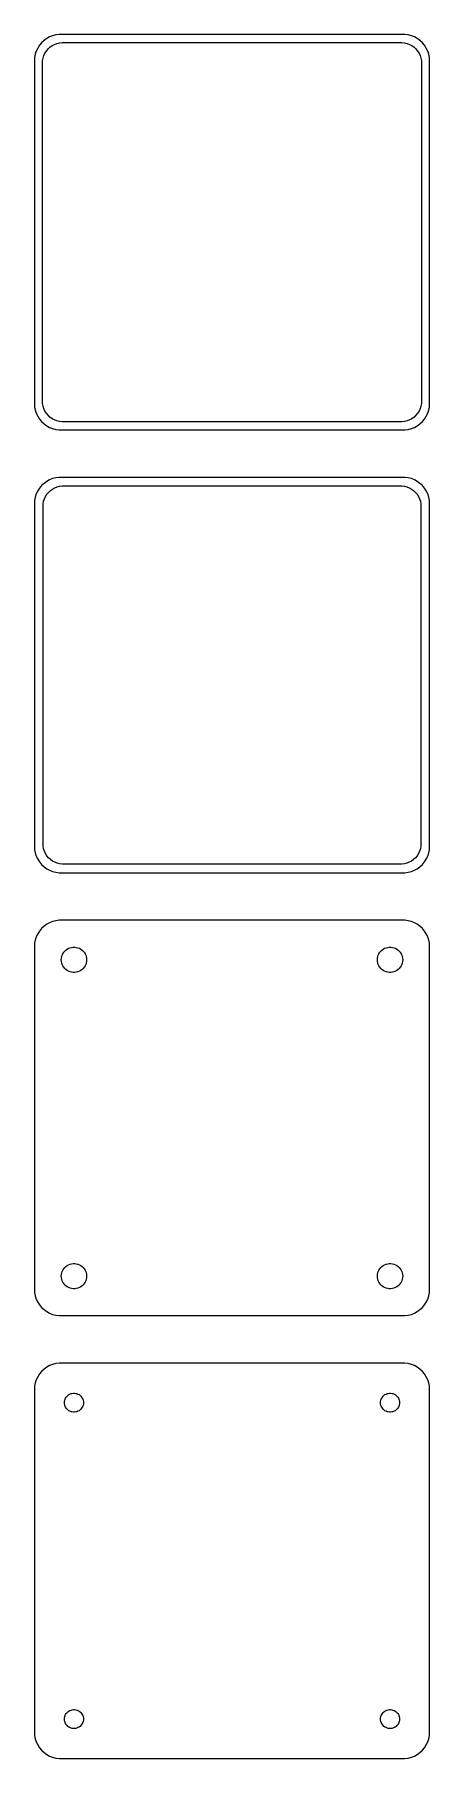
# Model space of a CAD drawing. Header units: metres. Extents: x -38 to 38, y 215 to 541.
import ezdxf

# ---------------------------------------------------------------- set-up
doc = ezdxf.new("R2010")
doc.units = ezdxf.units.M

msp = doc.modelspace()

# ---------------------------------------------------------------- linework, layer by layer
for p, q in [((-36.1448, 539.923), (-36.5451, 539.439)), ((-35.6871, 540.353), (-36.1448, 539.923)), ((-35.1791, 540.722), (-35.6871, 540.353)), ((-34.6289, 541.024), (-35.1791, 540.722)), ((-34.0451, 541.255), (-34.6289, 541.024)), ((-34.1433, 539.377), (-33.7031, 539.619)), ((-33.4369, 541.411), (-34.0451, 541.255)), ((-33.7031, 539.619), (-33.2361, 539.804)), ((-32.8139, 541.49), (-33.4369, 541.411)), ((-33.2361, 539.804), (-32.7495, 539.929)), ((32.8139, 541.49), (-32.8139, 541.49)), ((-32.7495, 539.929), (-32.2512, 539.992)), ((-32.2512, 539.992), (32.2512, 539.992)), ((32.2512, 539.992), (32.7495, 539.929)), ((32.7495, 539.929), (33.2361, 539.804)), ((33.4369, 541.411), (32.8139, 541.49)), ((33.2361, 539.804), (33.7031, 539.619)), ((34.0451, 541.255), (33.4369, 541.411)), ((33.7031, 539.619), (34.1433, 539.377)), ((34.6289, 541.024), (34.0451, 541.255)), ((35.1791, 540.722), (34.6289, 541.024)), ((35.6871, 540.353), (35.1791, 540.722)), ((36.1448, 539.923), (35.6871, 540.353)), ((36.5451, 539.439), (36.1448, 539.923)), ((-37.4606, 537.127), (-37.5, 536.5)), ((-37.5, 536.5), (-37.5, 471.5)), ((-37.3429, 537.743), (-37.4606, 537.127)), ((-37.1489, 538.341), (-37.3429, 537.743)), ((-36.8815, 538.909), (-37.1489, 538.341)), ((-36.5451, 539.439), (-36.8815, 538.909)), ((-36, 536), (-35.9685, 536.501)), ((-35.9685, 536.501), (-35.8743, 536.995)), ((-35.8743, 536.995), (-35.7191, 537.472)), ((-35.7191, 537.472), (-35.5052, 537.927)), ((-35.5052, 537.927), (-35.2361, 538.351)), ((-35.2361, 538.351), (-34.9159, 538.738)), ((-34.9159, 538.738), (-34.5497, 539.082)), ((-34.5497, 539.082), (-34.1433, 539.377)), ((34.1433, 539.377), (34.5497, 539.082)), ((34.5497, 539.082), (34.9159, 538.738)), ((34.9159, 538.738), (35.2361, 538.351)), ((35.2361, 538.351), (35.5052, 537.927)), ((35.5052, 537.927), (35.7191, 537.472)), ((35.7191, 537.472), (35.8743, 536.995)), ((35.8743, 536.995), (35.9685, 536.501)), ((35.9685, 536.501), (36, 536)), ((36.8815, 538.909), (36.5451, 539.439)), ((37.1489, 538.341), (36.8815, 538.909)), ((37.3429, 537.743), (37.1489, 538.341)), ((37.4606, 537.127), (37.3429, 537.743)), ((37.5, 536.5), (37.4606, 537.127)), ((37.5, 471.5), (37.5, 536.5)), ((-36, 472), (-36, 536)), ((36, 536), (36, 472)), ((-37.5, 471.5), (-37.4606, 470.873)), ((-37.4606, 470.873), (-37.3429, 470.257)), ((-35.9685, 471.499), (-36, 472)), ((-35.8743, 471.005), (-35.9685, 471.499)), ((-35.7191, 470.528), (-35.8743, 471.005)), ((35.8743, 471.005), (35.7191, 470.528)), ((35.9685, 471.499), (35.8743, 471.005)), ((36, 472), (35.9685, 471.499)), ((37.3429, 470.257), (37.4606, 470.873)), ((37.4606, 470.873), (37.5, 471.5)), ((-37.3429, 470.257), (-37.1489, 469.659)), ((-37.1489, 469.659), (-36.8815, 469.091)), ((-36.8815, 469.091), (-36.5451, 468.561)), ((-36.5451, 468.561), (-36.1448, 468.077)), ((-36.1448, 468.077), (-35.6871, 467.647)), ((-35.5052, 470.073), (-35.7191, 470.528)), ((-35.6871, 467.647), (-35.1791, 467.278)), ((-35.2361, 469.649), (-35.5052, 470.073)), ((-34.9159, 469.262), (-35.2361, 469.649)), ((-34.5497, 468.918), (-34.9159, 469.262)), ((-34.1433, 468.623), (-34.5497, 468.918)), ((-33.7031, 468.381), (-34.1433, 468.623)), ((-33.2361, 468.196), (-33.7031, 468.381)), ((-32.7495, 468.071), (-33.2361, 468.196)), ((-32.2512, 468.008), (-32.7495, 468.071)), ((32.2512, 468.008), (-32.2512, 468.008)), ((32.7495, 468.071), (32.2512, 468.008)), ((33.2361, 468.196), (32.7495, 468.071)), ((33.7031, 468.381), (33.2361, 468.196)), ((34.1433, 468.623), (33.7031, 468.381)), ((34.5497, 468.918), (34.1433, 468.623)), ((34.9159, 469.262), (34.5497, 468.918)), ((35.2361, 469.649), (34.9159, 469.262)), ((35.1791, 467.278), (35.6871, 467.647)), ((35.5052, 470.073), (35.2361, 469.649)), ((35.7191, 470.528), (35.5052, 470.073)), ((35.6871, 467.647), (36.1448, 468.077)), ((36.1448, 468.077), (36.5451, 468.561)), ((36.5451, 468.561), (36.8815, 469.091)), ((36.8815, 469.091), (37.1489, 469.659)), ((37.1489, 469.659), (37.3429, 470.257)), ((-35.1791, 467.278), (-34.6289, 466.976)), ((-34.6289, 466.976), (-34.0451, 466.745)), ((-34.0451, 466.745), (-33.4369, 466.589)), ((-33.4369, 466.589), (-32.8139, 466.51)), ((-32.8139, 466.51), (32.8139, 466.51)), ((32.8139, 466.51), (33.4369, 466.589)), ((33.4369, 466.589), (34.0451, 466.745)), ((34.0451, 466.745), (34.6289, 466.976)), ((34.6289, 466.976), (35.1791, 467.278)), ((-36.8815, 454.909), (-37.1489, 454.341)), ((-36.5451, 455.439), (-36.8815, 454.909)), ((-36.1448, 455.923), (-36.5451, 455.439)), ((-35.6871, 456.353), (-36.1448, 455.923)), ((-35.1791, 456.722), (-35.6871, 456.353)), ((-34.6289, 457.024), (-35.1791, 456.722)), ((-35.133, 454.276), (-34.823, 454.651)), ((-34.823, 454.651), (-34.4685, 454.984)), ((-34.0451, 457.255), (-34.6289, 457.024)), ((-34.4685, 454.984), (-34.0751, 455.27)), ((-34.0751, 455.27), (-33.6489, 455.504)), ((-33.4369, 457.411), (-34.0451, 457.255)), ((-33.6489, 455.504), (-33.1967, 455.683)), ((-32.8139, 457.49), (-33.4369, 457.411)), ((-33.1967, 455.683), (-32.7256, 455.804)), ((32.8139, 457.49), (-32.8139, 457.49)), ((-32.7256, 455.804), (-32.2432, 455.865)), ((-32.2432, 455.865), (32.2432, 455.865)), ((32.2432, 455.865), (32.7256, 455.804)), ((32.7256, 455.804), (33.1967, 455.683)), ((33.4369, 457.411), (32.8139, 457.49)), ((33.1967, 455.683), (33.6489, 455.504)), ((34.0451, 457.255), (33.4369, 457.411)), ((33.6489, 455.504), (34.0751, 455.27)), ((34.6289, 457.024), (34.0451, 457.255)), ((34.0751, 455.27), (34.4685, 454.984)), ((34.4685, 454.984), (34.823, 454.651)), ((35.1791, 456.722), (34.6289, 457.024)), ((34.823, 454.651), (35.133, 454.276)), ((35.6871, 456.353), (35.1791, 456.722)), ((36.1448, 455.923), (35.6871, 456.353)), ((36.5451, 455.439), (36.1448, 455.923)), ((36.8815, 454.909), (36.5451, 455.439)), ((37.1489, 454.341), (36.8815, 454.909)), ((-37.4606, 453.127), (-37.5, 452.5)), ((-37.5, 452.5), (-37.5, 387.5)), ((-37.3429, 453.743), (-37.4606, 453.127)), ((-37.1489, 454.341), (-37.3429, 453.743)), ((-35.8726, 452), (-35.8421, 452.485)), ((-35.8726, 388), (-35.8726, 452)), ((-35.8421, 452.485), (-35.751, 452.963)), ((-35.751, 452.963), (-35.6007, 453.426)), ((-35.6007, 453.426), (-35.3936, 453.866)), ((-35.3936, 453.866), (-35.133, 454.276)), ((35.133, 454.276), (35.3936, 453.866)), ((35.3936, 453.866), (35.6007, 453.426)), ((35.6007, 453.426), (35.751, 452.963)), ((35.751, 452.963), (35.8421, 452.485)), ((35.8421, 452.485), (35.8726, 452)), ((35.8726, 452), (35.8726, 388)), ((37.3429, 453.743), (37.1489, 454.341)), ((37.4606, 453.127), (37.3429, 453.743)), ((37.5, 452.5), (37.4606, 453.127)), ((37.5, 387.5), (37.5, 452.5)), ((-37.5, 387.5), (-37.4606, 386.873)), ((-37.4606, 386.873), (-37.3429, 386.257)), ((-37.3429, 386.257), (-37.1489, 385.659)), ((-35.8421, 387.515), (-35.8726, 388)), ((-35.751, 387.037), (-35.8421, 387.515)), ((-35.6007, 386.574), (-35.751, 387.037)), ((-35.3936, 386.134), (-35.6007, 386.574)), ((-35.133, 385.724), (-35.3936, 386.134)), ((35.3936, 386.134), (35.133, 385.724)), ((35.6007, 386.574), (35.3936, 386.134)), ((35.751, 387.037), (35.6007, 386.574)), ((35.8421, 387.515), (35.751, 387.037)), ((35.8726, 388), (35.8421, 387.515)), ((37.1489, 385.659), (37.3429, 386.257)), ((37.3429, 386.257), (37.4606, 386.873)), ((37.4606, 386.873), (37.5, 387.5)), ((-37.1489, 385.659), (-36.8815, 385.091)), ((-36.8815, 385.091), (-36.5451, 384.561)), ((-36.5451, 384.561), (-36.1448, 384.077)), ((-36.1448, 384.077), (-35.6871, 383.647)), ((-35.6871, 383.647), (-35.1791, 383.278)), ((-35.1791, 383.278), (-34.6289, 382.976)), ((-34.823, 385.349), (-35.133, 385.724)), ((-34.4685, 385.016), (-34.823, 385.349)), ((-34.6289, 382.976), (-34.0451, 382.745)), ((-34.0751, 384.73), (-34.4685, 385.016)), ((-33.6489, 384.496), (-34.0751, 384.73)), ((-34.0451, 382.745), (-33.4369, 382.589)), ((-33.1967, 384.317), (-33.6489, 384.496)), ((-33.4369, 382.589), (-32.8139, 382.51)), ((-32.7256, 384.196), (-33.1967, 384.317)), ((-32.2432, 384.135), (-32.7256, 384.196)), ((32.2432, 384.135), (-32.2432, 384.135)), ((32.7256, 384.196), (32.2432, 384.135)), ((33.1967, 384.317), (32.7256, 384.196)), ((32.8139, 382.51), (33.4369, 382.589)), ((33.6489, 384.496), (33.1967, 384.317)), ((33.4369, 382.589), (34.0451, 382.745)), ((34.0751, 384.73), (33.6489, 384.496)), ((34.0451, 382.745), (34.6289, 382.976)), ((34.4685, 385.016), (34.0751, 384.73)), ((34.823, 385.349), (34.4685, 385.016)), ((34.6289, 382.976), (35.1791, 383.278)), ((35.133, 385.724), (34.823, 385.349)), ((35.1791, 383.278), (35.6871, 383.647)), ((35.6871, 383.647), (36.1448, 384.077)), ((36.1448, 384.077), (36.5451, 384.561)), ((36.5451, 384.561), (36.8815, 385.091)), ((36.8815, 385.091), (37.1489, 385.659)), ((-32.8139, 382.51), (32.8139, 382.51)), ((-34.6289, 373.024), (-35.1791, 372.722)), ((-34.0451, 373.255), (-34.6289, 373.024)), ((-33.4369, 373.411), (-34.0451, 373.255)), ((-32.8139, 373.49), (-33.4369, 373.411)), ((32.8139, 373.49), (-32.8139, 373.49)), ((33.4369, 373.411), (32.8139, 373.49)), ((34.0451, 373.255), (33.4369, 373.411)), ((34.6289, 373.024), (34.0451, 373.255)), ((35.1791, 372.722), (34.6289, 373.024)), ((-37.3429, 369.743), (-37.4606, 369.127)), ((-37.1489, 370.341), (-37.3429, 369.743)), ((-36.8815, 370.909), (-37.1489, 370.341)), ((-36.5451, 371.439), (-36.8815, 370.909)), ((-36.1448, 371.923), (-36.5451, 371.439)), ((-35.6871, 372.353), (-36.1448, 371.923)), ((-35.1791, 372.722), (-35.6871, 372.353)), ((35.6871, 372.353), (35.1791, 372.722)), ((36.1448, 371.923), (35.6871, 372.353)), ((36.5451, 371.439), (36.1448, 371.923)), ((36.8815, 370.909), (36.5451, 371.439)), ((37.1489, 370.341), (36.8815, 370.909)), ((37.3429, 369.743), (37.1489, 370.341)), ((37.4606, 369.127), (37.3429, 369.743)), ((-37.4606, 369.127), (-37.5, 368.5)), ((-37.5, 368.5), (-37.5, 303.5)), ((-32.4, 366), (-32.3811, 366.301)), ((-32.3811, 366.301), (-32.3246, 366.597)), ((-32.3246, 366.597), (-32.2315, 366.883)), ((-32.2315, 366.883), (-32.1031, 367.156)), ((-32.1031, 367.156), (-31.9416, 367.411)), ((-31.9416, 367.411), (-31.7495, 367.643)), ((-31.7495, 367.643), (-31.5298, 367.849)), ((-31.5298, 367.849), (-31.286, 368.026)), ((-31.286, 368.026), (-31.0219, 368.172)), ((-31.0219, 368.172), (-30.7416, 368.283)), ((-30.7416, 368.283), (-30.4497, 368.357)), ((-30.4497, 368.357), (-30.1507, 368.395)), ((-30.1507, 368.395), (-29.8493, 368.395)), ((-29.8493, 368.395), (-29.5503, 368.357)), ((-29.5503, 368.357), (-29.2583, 368.283)), ((-29.2583, 368.283), (-28.9781, 368.172)), ((-28.9781, 368.172), (-28.714, 368.026)), ((-28.714, 368.026), (-28.4702, 367.849)), ((-28.4702, 367.849), (-28.2505, 367.643)), ((-28.2505, 367.643), (-28.0583, 367.411)), ((-28.0583, 367.411), (-27.8969, 367.156)), ((-27.8969, 367.156), (-27.7685, 366.883)), ((-27.7685, 366.883), (-27.6754, 366.597)), ((-27.6754, 366.597), (-27.6189, 366.301)), ((-27.6189, 366.301), (-27.6, 366)), ((27.6, 366), (27.6189, 366.301)), ((27.6189, 366.301), (27.6754, 366.597)), ((27.6754, 366.597), (27.7685, 366.883)), ((27.7685, 366.883), (27.8969, 367.156)), ((27.8969, 367.156), (28.0583, 367.411)), ((28.0583, 367.411), (28.2505, 367.643)), ((28.2505, 367.643), (28.4702, 367.849)), ((28.4702, 367.849), (28.714, 368.026)), ((28.714, 368.026), (28.9781, 368.172)), ((28.9781, 368.172), (29.2583, 368.283)), ((29.2583, 368.283), (29.5503, 368.357)), ((29.5503, 368.357), (29.8493, 368.395)), ((29.8493, 368.395), (30.1507, 368.395)), ((30.1507, 368.395), (30.4497, 368.357)), ((30.4497, 368.357), (30.7416, 368.283)), ((30.7416, 368.283), (31.0219, 368.172)), ((31.0219, 368.172), (31.286, 368.026)), ((31.286, 368.026), (31.5298, 367.849)), ((31.5298, 367.849), (31.7495, 367.643)), ((31.7495, 367.643), (31.9416, 367.411)), ((31.9416, 367.411), (32.1031, 367.156)), ((32.1031, 367.156), (32.2315, 366.883)), ((32.2315, 366.883), (32.3246, 366.597)), ((32.3246, 366.597), (32.3811, 366.301)), ((32.3811, 366.301), (32.4, 366)), ((37.5, 368.5), (37.4606, 369.127)), ((37.5, 303.5), (37.5, 368.5)), ((-32.3811, 365.699), (-32.4, 366)), ((-32.3246, 365.403), (-32.3811, 365.699)), ((-32.2315, 365.117), (-32.3246, 365.403)), ((-32.1031, 364.844), (-32.2315, 365.117)), ((-31.9416, 364.589), (-32.1031, 364.844)), ((-31.7495, 364.357), (-31.9416, 364.589)), ((-31.5298, 364.151), (-31.7495, 364.357)), ((-31.286, 363.974), (-31.5298, 364.151)), ((-31.0219, 363.828), (-31.286, 363.974)), ((-30.7416, 363.717), (-31.0219, 363.828)), ((-30.4497, 363.643), (-30.7416, 363.717)), ((-30.1507, 363.605), (-30.4497, 363.643)), ((-29.8493, 363.605), (-30.1507, 363.605)), ((-29.5503, 363.643), (-29.8493, 363.605)), ((-29.2583, 363.717), (-29.5503, 363.643)), ((-28.9781, 363.828), (-29.2583, 363.717)), ((-28.714, 363.974), (-28.9781, 363.828)), ((-28.4702, 364.151), (-28.714, 363.974)), ((-28.2505, 364.357), (-28.4702, 364.151)), ((-28.0583, 364.589), (-28.2505, 364.357)), ((-27.8969, 364.844), (-28.0583, 364.589)), ((-27.7685, 365.117), (-27.8969, 364.844)), ((-27.6754, 365.403), (-27.7685, 365.117)), ((-27.6189, 365.699), (-27.6754, 365.403)), ((-27.6, 366), (-27.6189, 365.699)), ((27.6189, 365.699), (27.6, 366)), ((27.6754, 365.403), (27.6189, 365.699)), ((27.7685, 365.117), (27.6754, 365.403)), ((27.8969, 364.844), (27.7685, 365.117)), ((28.0583, 364.589), (27.8969, 364.844)), ((28.2505, 364.357), (28.0583, 364.589)), ((28.4702, 364.151), (28.2505, 364.357)), ((28.714, 363.974), (28.4702, 364.151)), ((28.9781, 363.828), (28.714, 363.974)), ((29.2583, 363.717), (28.9781, 363.828)), ((29.5503, 363.643), (29.2583, 363.717)), ((29.8493, 363.605), (29.5503, 363.643)), ((30.1507, 363.605), (29.8493, 363.605)), ((30.4497, 363.643), (30.1507, 363.605)), ((30.7416, 363.717), (30.4497, 363.643)), ((31.0219, 363.828), (30.7416, 363.717)), ((31.286, 363.974), (31.0219, 363.828)), ((31.5298, 364.151), (31.286, 363.974)), ((31.7495, 364.357), (31.5298, 364.151)), ((31.9416, 364.589), (31.7495, 364.357)), ((32.1031, 364.844), (31.9416, 364.589)), ((32.2315, 365.117), (32.1031, 364.844)), ((32.3246, 365.403), (32.2315, 365.117)), ((32.3811, 365.699), (32.3246, 365.403)), ((32.4, 366), (32.3811, 365.699)), ((-32.1031, 307.156), (-31.9416, 307.411)), ((-31.9416, 307.411), (-31.7495, 307.643)), ((-31.7495, 307.643), (-31.5298, 307.849)), ((-31.5298, 307.849), (-31.286, 308.026)), ((-31.286, 308.026), (-31.0219, 308.172)), ((-31.0219, 308.172), (-30.7416, 308.283)), ((-30.7416, 308.283), (-30.4497, 308.357)), ((-30.4497, 308.357), (-30.1507, 308.395)), ((-30.1507, 308.395), (-29.8493, 308.395)), ((-29.8493, 308.395), (-29.5503, 308.357)), ((-29.5503, 308.357), (-29.2583, 308.283)), ((-29.2583, 308.283), (-28.9781, 308.172)), ((-28.9781, 308.172), (-28.714, 308.026)), ((-28.714, 308.026), (-28.4702, 307.849)), ((-28.4702, 307.849), (-28.2505, 307.643)), ((-28.2505, 307.643), (-28.0583, 307.411)), ((-28.0583, 307.411), (-27.8969, 307.156)), ((27.8969, 307.156), (28.0583, 307.411)), ((28.0583, 307.411), (28.2505, 307.643)), ((28.2505, 307.643), (28.4702, 307.849)), ((28.4702, 307.849), (28.714, 308.026)), ((28.714, 308.026), (28.9781, 308.172)), ((28.9781, 308.172), (29.2583, 308.283)), ((29.2583, 308.283), (29.5503, 308.357)), ((29.5503, 308.357), (29.8493, 308.395)), ((29.8493, 308.395), (30.1507, 308.395)), ((30.1507, 308.395), (30.4497, 308.357)), ((30.4497, 308.357), (30.7416, 308.283)), ((30.7416, 308.283), (31.0219, 308.172)), ((31.0219, 308.172), (31.286, 308.026)), ((31.286, 308.026), (31.5298, 307.849)), ((31.5298, 307.849), (31.7495, 307.643)), ((31.7495, 307.643), (31.9416, 307.411)), ((31.9416, 307.411), (32.1031, 307.156)), ((-32.4, 306), (-32.3811, 306.301)), ((-32.3811, 305.699), (-32.4, 306)), ((-32.3811, 306.301), (-32.3246, 306.597)), ((-32.3246, 305.403), (-32.3811, 305.699)), ((-32.3246, 306.597), (-32.2315, 306.883)), ((-32.2315, 305.117), (-32.3246, 305.403)), ((-32.2315, 306.883), (-32.1031, 307.156)), ((-32.1031, 304.844), (-32.2315, 305.117)), ((-31.9416, 304.589), (-32.1031, 304.844)), ((-31.7495, 304.357), (-31.9416, 304.589)), ((-31.5298, 304.151), (-31.7495, 304.357)), ((-31.286, 303.974), (-31.5298, 304.151)), ((-28.4702, 304.151), (-28.714, 303.974)), ((-28.2505, 304.357), (-28.4702, 304.151)), ((-28.0583, 304.589), (-28.2505, 304.357)), ((-27.8969, 304.844), (-28.0583, 304.589)), ((-27.8969, 307.156), (-27.7685, 306.883)), ((-27.7685, 305.117), (-27.8969, 304.844)), ((-27.7685, 306.883), (-27.6754, 306.597)), ((-27.6754, 305.403), (-27.7685, 305.117)), ((-27.6754, 306.597), (-27.6189, 306.301)), ((-27.6189, 305.699), (-27.6754, 305.403)), ((-27.6189, 306.301), (-27.6, 306)), ((-27.6, 306), (-27.6189, 305.699)), ((27.6, 306), (27.6189, 306.301)), ((27.6189, 305.699), (27.6, 306)), ((27.6189, 306.301), (27.6754, 306.597)), ((27.6754, 305.403), (27.6189, 305.699)), ((27.6754, 306.597), (27.7685, 306.883)), ((27.7685, 305.117), (27.6754, 305.403)), ((27.7685, 306.883), (27.8969, 307.156)), ((27.8969, 304.844), (27.7685, 305.117)), ((28.0583, 304.589), (27.8969, 304.844)), ((28.2505, 304.357), (28.0583, 304.589)), ((28.4702, 304.151), (28.2505, 304.357)), ((28.714, 303.974), (28.4702, 304.151)), ((31.5298, 304.151), (31.286, 303.974)), ((31.7495, 304.357), (31.5298, 304.151)), ((31.9416, 304.589), (31.7495, 304.357)), ((32.1031, 304.844), (31.9416, 304.589)), ((32.1031, 307.156), (32.2315, 306.883)), ((32.2315, 305.117), (32.1031, 304.844)), ((32.2315, 306.883), (32.3246, 306.597)), ((32.3246, 305.403), (32.2315, 305.117)), ((32.3246, 306.597), (32.3811, 306.301)), ((32.3811, 305.699), (32.3246, 305.403)), ((32.3811, 306.301), (32.4, 306)), ((32.4, 306), (32.3811, 305.699)), ((-37.5, 303.5), (-37.4606, 302.873)), ((-37.4606, 302.873), (-37.3429, 302.257)), ((-37.3429, 302.257), (-37.1489, 301.659)), ((-37.1489, 301.659), (-36.8815, 301.091)), ((-36.8815, 301.091), (-36.5451, 300.561)), ((-31.0219, 303.828), (-31.286, 303.974)), ((-30.7416, 303.717), (-31.0219, 303.828)), ((-30.4497, 303.643), (-30.7416, 303.717)), ((-30.1507, 303.605), (-30.4497, 303.643)), ((-29.8493, 303.605), (-30.1507, 303.605)), ((-29.5503, 303.643), (-29.8493, 303.605)), ((-29.2583, 303.717), (-29.5503, 303.643)), ((-28.9781, 303.828), (-29.2583, 303.717)), ((-28.714, 303.974), (-28.9781, 303.828)), ((28.9781, 303.828), (28.714, 303.974)), ((29.2583, 303.717), (28.9781, 303.828)), ((29.5503, 303.643), (29.2583, 303.717)), ((29.8493, 303.605), (29.5503, 303.643)), ((30.1507, 303.605), (29.8493, 303.605)), ((30.4497, 303.643), (30.1507, 303.605)), ((30.7416, 303.717), (30.4497, 303.643)), ((31.0219, 303.828), (30.7416, 303.717)), ((31.286, 303.974), (31.0219, 303.828)), ((36.5451, 300.561), (36.8815, 301.091)), ((36.8815, 301.091), (37.1489, 301.659)), ((37.1489, 301.659), (37.3429, 302.257)), ((37.3429, 302.257), (37.4606, 302.873)), ((37.4606, 302.873), (37.5, 303.5)), ((-36.5451, 300.561), (-36.1448, 300.077)), ((-36.1448, 300.077), (-35.6871, 299.647)), ((-35.6871, 299.647), (-35.1791, 299.278)), ((-35.1791, 299.278), (-34.6289, 298.976)), ((-34.6289, 298.976), (-34.0451, 298.745)), ((-34.0451, 298.745), (-33.4369, 298.589)), ((-33.4369, 298.589), (-32.8139, 298.51)), ((-32.8139, 298.51), (32.8139, 298.51)), ((32.8139, 298.51), (33.4369, 298.589)), ((33.4369, 298.589), (34.0451, 298.745)), ((34.0451, 298.745), (34.6289, 298.976)), ((34.6289, 298.976), (35.1791, 299.278)), ((35.1791, 299.278), (35.6871, 299.647)), ((35.6871, 299.647), (36.1448, 300.077)), ((36.1448, 300.077), (36.5451, 300.561)), ((-36.1448, 287.923), (-36.5451, 287.439)), ((-35.6871, 288.353), (-36.1448, 287.923)), ((-35.1791, 288.722), (-35.6871, 288.353)), ((-34.6289, 289.024), (-35.1791, 288.722)), ((-34.0451, 289.255), (-34.6289, 289.024)), ((-33.4369, 289.411), (-34.0451, 289.255)), ((-32.8139, 289.49), (-33.4369, 289.411)), ((32.8139, 289.49), (-32.8139, 289.49)), ((33.4369, 289.411), (32.8139, 289.49)), ((34.0451, 289.255), (33.4369, 289.411)), ((34.6289, 289.024), (34.0451, 289.255)), ((35.1791, 288.722), (34.6289, 289.024)), ((35.6871, 288.353), (35.1791, 288.722)), ((36.1448, 287.923), (35.6871, 288.353)), ((36.5451, 287.439), (36.1448, 287.923)), ((-37.4606, 285.127), (-37.5, 284.5)), ((-37.5, 284.5), (-37.5, 219.5)), ((-37.3429, 285.743), (-37.4606, 285.127)), ((-37.1489, 286.341), (-37.3429, 285.743)), ((-36.8815, 286.909), (-37.1489, 286.341)), ((-36.5451, 287.439), (-36.8815, 286.909)), ((36.8815, 286.909), (36.5451, 287.439)), ((37.1489, 286.341), (36.8815, 286.909)), ((37.3429, 285.743), (37.1489, 286.341)), ((37.4606, 285.127), (37.3429, 285.743)), ((37.5, 284.5), (37.4606, 285.127)), ((37.5, 219.5), (37.5, 284.5)), ((-31.8, 282), (-31.7858, 282.226)), ((-31.7858, 281.774), (-31.8, 282)), ((-31.7858, 282.226), (-31.7434, 282.448)), ((-31.7434, 281.552), (-31.7858, 281.774)), ((-31.7434, 282.448), (-31.6736, 282.663)), ((-31.6736, 281.337), (-31.7434, 281.552)), ((-31.6736, 282.663), (-31.5773, 282.867)), ((-31.5773, 281.133), (-31.6736, 281.337)), ((-31.5773, 282.867), (-31.4562, 283.058)), ((-31.4562, 283.058), (-31.3121, 283.232)), ((-31.3121, 283.232), (-31.1474, 283.387)), ((-31.1474, 283.387), (-30.9645, 283.52)), ((-30.9645, 283.52), (-30.7664, 283.629)), ((-30.7664, 283.629), (-30.5562, 283.712)), ((-30.5562, 283.712), (-30.3373, 283.768)), ((-30.3373, 283.768), (-30.113, 283.796)), ((-30.113, 283.796), (-29.887, 283.796)), ((-29.887, 283.796), (-29.6627, 283.768)), ((-29.6627, 283.768), (-29.4438, 283.712)), ((-29.4438, 283.712), (-29.2336, 283.629)), ((-29.2336, 283.629), (-29.0355, 283.52)), ((-29.0355, 283.52), (-28.8526, 283.387)), ((-28.8526, 283.387), (-28.6879, 283.232)), ((-28.6879, 283.232), (-28.5438, 283.058)), ((-28.5438, 283.058), (-28.4226, 282.867)), ((-28.4226, 282.867), (-28.3264, 282.663)), ((-28.3264, 281.337), (-28.4226, 281.133)), ((-28.3264, 282.663), (-28.2565, 282.448)), ((-28.2565, 281.552), (-28.3264, 281.337)), ((-28.2565, 282.448), (-28.2142, 282.226)), ((-28.2142, 281.774), (-28.2565, 281.552)), ((-28.2142, 282.226), (-28.2, 282)), ((-28.2, 282), (-28.2142, 281.774)), ((28.2, 282), (28.2142, 282.226)), ((28.2142, 281.774), (28.2, 282)), ((28.2142, 282.226), (28.2565, 282.448)), ((28.2565, 281.552), (28.2142, 281.774)), ((28.2565, 282.448), (28.3264, 282.663)), ((28.3264, 281.337), (28.2565, 281.552)), ((28.3264, 282.663), (28.4226, 282.867)), ((28.4226, 281.133), (28.3264, 281.337)), ((28.4226, 282.867), (28.5438, 283.058)), ((28.5438, 283.058), (28.6879, 283.232)), ((28.6879, 283.232), (28.8526, 283.387)), ((28.8526, 283.387), (29.0355, 283.52)), ((29.0355, 283.52), (29.2336, 283.629)), ((29.2336, 283.629), (29.4438, 283.712)), ((29.4438, 283.712), (29.6627, 283.768)), ((29.6627, 283.768), (29.887, 283.796)), ((29.887, 283.796), (30.113, 283.796)), ((30.113, 283.796), (30.3373, 283.768)), ((30.3373, 283.768), (30.5562, 283.712)), ((30.5562, 283.712), (30.7664, 283.629)), ((30.7664, 283.629), (30.9645, 283.52)), ((30.9645, 283.52), (31.1474, 283.387)), ((31.1474, 283.387), (31.3121, 283.232)), ((31.3121, 283.232), (31.4562, 283.058)), ((31.4562, 283.058), (31.5773, 282.867)), ((31.5773, 282.867), (31.6736, 282.663)), ((31.6736, 281.337), (31.5773, 281.133)), ((31.6736, 282.663), (31.7434, 282.448)), ((31.7434, 281.552), (31.6736, 281.337)), ((31.7434, 282.448), (31.7858, 282.226)), ((31.7858, 281.774), (31.7434, 281.552)), ((31.7858, 282.226), (31.8, 282)), ((31.8, 282), (31.7858, 281.774)), ((-31.4562, 280.942), (-31.5773, 281.133)), ((-31.3121, 280.768), (-31.4562, 280.942)), ((-31.1474, 280.613), (-31.3121, 280.768)), ((-30.9645, 280.48), (-31.1474, 280.613)), ((-30.7664, 280.371), (-30.9645, 280.48)), ((-30.5562, 280.288), (-30.7664, 280.371)), ((-30.3373, 280.232), (-30.5562, 280.288)), ((-30.113, 280.204), (-30.3373, 280.232)), ((-29.887, 280.204), (-30.113, 280.204)), ((-29.6627, 280.232), (-29.887, 280.204)), ((-29.4438, 280.288), (-29.6627, 280.232)), ((-29.2336, 280.371), (-29.4438, 280.288)), ((-29.0355, 280.48), (-29.2336, 280.371)), ((-28.8526, 280.613), (-29.0355, 280.48)), ((-28.6879, 280.768), (-28.8526, 280.613)), ((-28.5438, 280.942), (-28.6879, 280.768)), ((-28.4226, 281.133), (-28.5438, 280.942)), ((28.5438, 280.942), (28.4226, 281.133)), ((28.6879, 280.768), (28.5438, 280.942)), ((28.8526, 280.613), (28.6879, 280.768)), ((29.0355, 280.48), (28.8526, 280.613)), ((29.2336, 280.371), (29.0355, 280.48)), ((29.4438, 280.288), (29.2336, 280.371)), ((29.6627, 280.232), (29.4438, 280.288)), ((29.887, 280.204), (29.6627, 280.232)), ((30.113, 280.204), (29.887, 280.204)), ((30.3373, 280.232), (30.113, 280.204)), ((30.5562, 280.288), (30.3373, 280.232)), ((30.7664, 280.371), (30.5562, 280.288)), ((30.9645, 280.48), (30.7664, 280.371)), ((31.1474, 280.613), (30.9645, 280.48)), ((31.3121, 280.768), (31.1474, 280.613)), ((31.4562, 280.942), (31.3121, 280.768)), ((31.5773, 281.133), (31.4562, 280.942)), ((-31.7858, 222.226), (-31.7434, 222.448)), ((-31.7434, 222.448), (-31.6736, 222.663)), ((-31.6736, 222.663), (-31.5773, 222.867)), ((-31.5773, 222.867), (-31.4562, 223.058)), ((-31.4562, 223.058), (-31.3121, 223.232)), ((-31.3121, 223.232), (-31.1474, 223.387)), ((-31.1474, 223.387), (-30.9645, 223.52)), ((-30.9645, 223.52), (-30.7664, 223.629)), ((-30.7664, 223.629), (-30.5562, 223.712)), ((-30.5562, 223.712), (-30.3373, 223.768)), ((-30.3373, 223.768), (-30.113, 223.796)), ((-30.113, 223.796), (-29.887, 223.796)), ((-29.887, 223.796), (-29.6627, 223.768)), ((-29.6627, 223.768), (-29.4438, 223.712)), ((-29.4438, 223.712), (-29.2336, 223.629)), ((-29.2336, 223.629), (-29.0355, 223.52)), ((-29.0355, 223.52), (-28.8526, 223.387)), ((-28.8526, 223.387), (-28.6879, 223.232)), ((-28.6879, 223.232), (-28.5438, 223.058)), ((-28.5438, 223.058), (-28.4226, 222.867)), ((-28.4226, 222.867), (-28.3264, 222.663)), ((-28.3264, 222.663), (-28.2565, 222.448)), ((-28.2565, 222.448), (-28.2142, 222.226)), ((28.2142, 222.226), (28.2565, 222.448)), ((28.2565, 222.448), (28.3264, 222.663)), ((28.3264, 222.663), (28.4226, 222.867)), ((28.4226, 222.867), (28.5438, 223.058)), ((28.5438, 223.058), (28.6879, 223.232)), ((28.6879, 223.232), (28.8526, 223.387)), ((28.8526, 223.387), (29.0355, 223.52)), ((29.0355, 223.52), (29.2336, 223.629)), ((29.2336, 223.629), (29.4438, 223.712)), ((29.4438, 223.712), (29.6627, 223.768)), ((29.6627, 223.768), (29.887, 223.796)), ((29.887, 223.796), (30.113, 223.796)), ((30.113, 223.796), (30.3373, 223.768)), ((30.3373, 223.768), (30.5562, 223.712)), ((30.5562, 223.712), (30.7664, 223.629)), ((30.7664, 223.629), (30.9645, 223.52)), ((30.9645, 223.52), (31.1474, 223.387)), ((31.1474, 223.387), (31.3121, 223.232)), ((31.3121, 223.232), (31.4562, 223.058)), ((31.4562, 223.058), (31.5773, 222.867)), ((31.5773, 222.867), (31.6736, 222.663)), ((31.6736, 222.663), (31.7434, 222.448)), ((31.7434, 222.448), (31.7858, 222.226)), ((-37.5, 219.5), (-37.4606, 218.873)), ((-31.8, 222), (-31.7858, 222.226)), ((-31.7858, 221.774), (-31.8, 222)), ((-31.7434, 221.552), (-31.7858, 221.774)), ((-31.6736, 221.337), (-31.7434, 221.552)), ((-31.5773, 221.133), (-31.6736, 221.337)), ((-31.4562, 220.942), (-31.5773, 221.133)), ((-31.3121, 220.768), (-31.4562, 220.942)), ((-31.1474, 220.613), (-31.3121, 220.768)), ((-30.9645, 220.48), (-31.1474, 220.613)), ((-30.7664, 220.371), (-30.9645, 220.48)), ((-30.5562, 220.288), (-30.7664, 220.371)), ((-30.3373, 220.232), (-30.5562, 220.288)), ((-30.113, 220.204), (-30.3373, 220.232)), ((-29.887, 220.204), (-30.113, 220.204)), ((-29.6627, 220.232), (-29.887, 220.204)), ((-29.4438, 220.288), (-29.6627, 220.232)), ((-29.2336, 220.371), (-29.4438, 220.288)), ((-29.0355, 220.48), (-29.2336, 220.371)), ((-28.8526, 220.613), (-29.0355, 220.48)), ((-28.6879, 220.768), (-28.8526, 220.613)), ((-28.5438, 220.942), (-28.6879, 220.768)), ((-28.4226, 221.133), (-28.5438, 220.942)), ((-28.3264, 221.337), (-28.4226, 221.133)), ((-28.2565, 221.552), (-28.3264, 221.337)), ((-28.2142, 221.774), (-28.2565, 221.552)), ((-28.2142, 222.226), (-28.2, 222)), ((-28.2, 222), (-28.2142, 221.774)), ((28.2, 222), (28.2142, 222.226)), ((28.2142, 221.774), (28.2, 222)), ((28.2565, 221.552), (28.2142, 221.774)), ((28.3264, 221.337), (28.2565, 221.552)), ((28.4226, 221.133), (28.3264, 221.337)), ((28.5438, 220.942), (28.4226, 221.133)), ((28.6879, 220.768), (28.5438, 220.942)), ((28.8526, 220.613), (28.6879, 220.768)), ((29.0355, 220.48), (28.8526, 220.613)), ((29.2336, 220.371), (29.0355, 220.48)), ((29.4438, 220.288), (29.2336, 220.371)), ((29.6627, 220.232), (29.4438, 220.288)), ((29.887, 220.204), (29.6627, 220.232)), ((30.113, 220.204), (29.887, 220.204)), ((30.3373, 220.232), (30.113, 220.204)), ((30.5562, 220.288), (30.3373, 220.232)), ((30.7664, 220.371), (30.5562, 220.288)), ((30.9645, 220.48), (30.7664, 220.371)), ((31.1474, 220.613), (30.9645, 220.48)), ((31.3121, 220.768), (31.1474, 220.613)), ((31.4562, 220.942), (31.3121, 220.768)), ((31.5773, 221.133), (31.4562, 220.942)), ((31.6736, 221.337), (31.5773, 221.133)), ((31.7434, 221.552), (31.6736, 221.337)), ((31.7858, 221.774), (31.7434, 221.552)), ((31.7858, 222.226), (31.8, 222)), ((31.8, 222), (31.7858, 221.774)), ((37.4606, 218.873), (37.5, 219.5)), ((-37.4606, 218.873), (-37.3429, 218.257)), ((-37.3429, 218.257), (-37.1489, 217.659)), ((-37.1489, 217.659), (-36.8815, 217.091)), ((-36.8815, 217.091), (-36.5451, 216.561)), ((-36.5451, 216.561), (-36.1448, 216.077)), ((-36.1448, 216.077), (-35.6871, 215.647)), ((35.6871, 215.647), (36.1448, 216.077)), ((36.1448, 216.077), (36.5451, 216.561)), ((36.5451, 216.561), (36.8815, 217.091)), ((36.8815, 217.091), (37.1489, 217.659)), ((37.1489, 217.659), (37.3429, 218.257)), ((37.3429, 218.257), (37.4606, 218.873)), ((-35.6871, 215.647), (-35.1791, 215.278)), ((-35.1791, 215.278), (-34.6289, 214.976)), ((-34.6289, 214.976), (-34.0451, 214.745)), ((-34.0451, 214.745), (-33.4369, 214.589)), ((-33.4369, 214.589), (-32.8139, 214.51)), ((-32.8139, 214.51), (32.8139, 214.51)), ((32.8139, 214.51), (33.4369, 214.589)), ((33.4369, 214.589), (34.0451, 214.745)), ((34.0451, 214.745), (34.6289, 214.976)), ((34.6289, 214.976), (35.1791, 215.278)), ((35.1791, 215.278), (35.6871, 215.647))]:
    msp.add_line(p, q)

doc.saveas('drawing.dxf')
